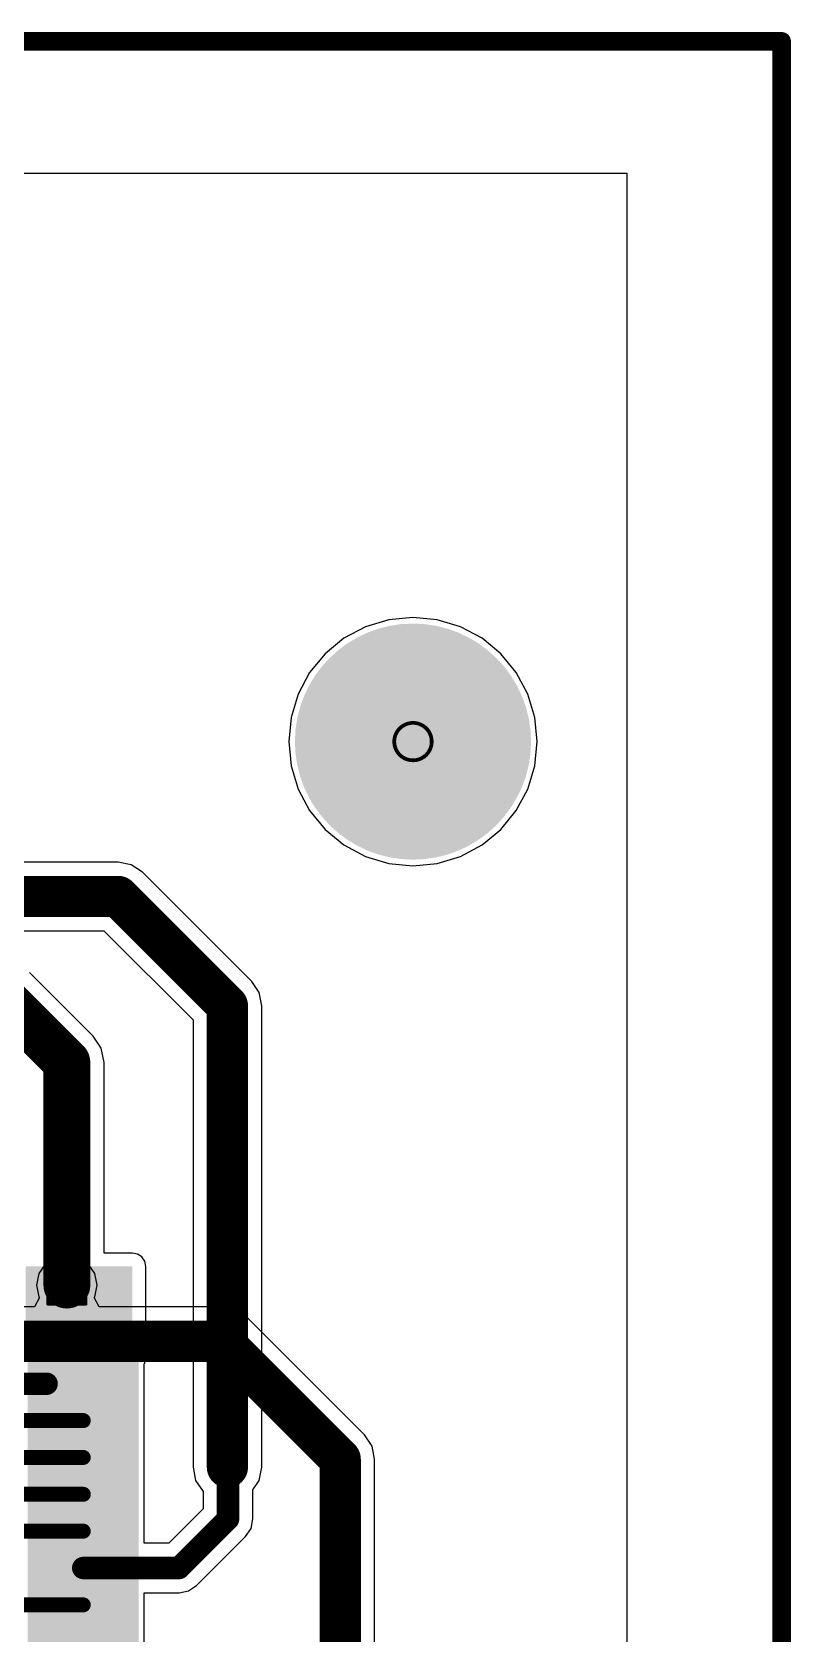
# Model space of a CAD drawing. Header units: millimetres. Extents: x -0.3 to 10.3, y -0.3 to 3.7.
# Drawn here: x 1.056 to 1.462, y 2.004 to 2.859 of the extents above; entities that cross this region are included whole.
import ezdxf

# ---------------------------------------------------------------- set-up
doc = ezdxf.new("R2010")
doc.units = ezdxf.units.MM
doc.header["$MEASUREMENT"] = 0
for name, color, linetype in [('BottomLayer', 5, 'Continuous'), ('BottomPaste', 16, 'Continuous'), ('BottomSolder', 6, 'Continuous'), ('DrillDrawing', 1, 'Continuous'), ('Mechanical2', 216, 'Continuous'), ('MultiLayer', 9, 'Continuous'), ('PadHoleLayer', 156, 'Continuous'), ('TopLayer', 1, 'Continuous'), ('TopSolder', 216, 'Continuous'), ('ViaHoleLayer', 16, 'Continuous')]:
    doc.layers.add(name, color=color, linetype=linetype)

# ---------------------------------------------------------------- blocks, each defined once
blk = doc.blocks.new('AFC01_S20FCC_00_B_1')
at = {"layer": 'BottomLayer'}
for points in [[(-0.21457, 0.02126), (-0.29331, 0.02126), (-0.29331, 0.08425), (-0.21457, 0.08425)], [(0.21457, 0.08425), (0.29331, 0.08425), (0.29331, 0.02126), (0.21457, 0.02126)], [(-0.1811, -0.07835), (-0.19291, -0.07835), (-0.19291, -0.02717), (-0.1811, -0.02717)], [(-0.16142, -0.07835), (-0.17323, -0.07835), (-0.17323, -0.02717), (-0.16142, -0.02717)], [(-0.14173, -0.07835), (-0.15354, -0.07835), (-0.15354, -0.02717), (-0.14173, -0.02717)], [(-0.12205, -0.07835), (-0.13386, -0.07835), (-0.13386, -0.02717), (-0.12205, -0.02717)], [(-0.10236, -0.07835), (-0.11417, -0.07835), (-0.11417, -0.02717), (-0.10236, -0.02717)], [(-0.08268, -0.07835), (-0.09449, -0.07835), (-0.09449, -0.02717), (-0.08268, -0.02717)], [(-0.06299, -0.07835), (-0.0748, -0.07835), (-0.0748, -0.02717), (-0.06299, -0.02717)], [(-0.04331, -0.07835), (-0.05512, -0.07835), (-0.05512, -0.02717), (-0.04331, -0.02717)], [(-0.02362, -0.07835), (-0.03543, -0.07835), (-0.03543, -0.02717), (-0.02362, -0.02717)], [(-0.00394, -0.07835), (-0.01575, -0.07835), (-0.01575, -0.02717), (-0.00394, -0.02717)], [(0.01575, -0.07835), (0.00394, -0.07835), (0.00394, -0.02717), (0.01575, -0.02717)], [(0.03543, -0.07835), (0.02362, -0.07835), (0.02362, -0.02717), (0.03543, -0.02717)], [(0.05512, -0.07835), (0.04331, -0.07835), (0.04331, -0.02717), (0.05512, -0.02717)], [(0.0748, -0.07835), (0.06299, -0.07835), (0.06299, -0.02717), (0.0748, -0.02717)], [(0.09449, -0.07835), (0.08268, -0.07835), (0.08268, -0.02717), (0.09449, -0.02717)], [(0.11417, -0.07835), (0.10236, -0.07835), (0.10236, -0.02717), (0.11417, -0.02717)], [(0.13386, -0.07835), (0.12205, -0.07835), (0.12205, -0.02717), (0.13386, -0.02717)], [(0.15354, -0.07835), (0.14173, -0.07835), (0.14173, -0.02717), (0.15354, -0.02717)], [(0.17323, -0.07835), (0.16142, -0.07835), (0.16142, -0.02717), (0.17323, -0.02717)], [(0.19291, -0.07835), (0.1811, -0.07835), (0.1811, -0.02717), (0.19291, -0.02717)]]:
    blk.add_hatch(color=5, dxfattribs=at).paths.add_polyline_path(points)
at = {"layer": 'BottomPaste'}
for points in [[(-0.21457, 0.02126), (-0.29331, 0.02126), (-0.29331, 0.08425), (-0.21457, 0.08425)], [(0.21457, 0.08425), (0.29331, 0.08425), (0.29331, 0.02126), (0.21457, 0.02126)], [(-0.1811, -0.07835), (-0.19291, -0.07835), (-0.19291, -0.02717), (-0.1811, -0.02717)], [(-0.16142, -0.07835), (-0.17323, -0.07835), (-0.17323, -0.02717), (-0.16142, -0.02717)], [(-0.14173, -0.07835), (-0.15354, -0.07835), (-0.15354, -0.02717), (-0.14173, -0.02717)], [(-0.12205, -0.07835), (-0.13386, -0.07835), (-0.13386, -0.02717), (-0.12205, -0.02717)], [(-0.10236, -0.07835), (-0.11417, -0.07835), (-0.11417, -0.02717), (-0.10236, -0.02717)], [(-0.08268, -0.07835), (-0.09449, -0.07835), (-0.09449, -0.02717), (-0.08268, -0.02717)], [(-0.06299, -0.07835), (-0.0748, -0.07835), (-0.0748, -0.02717), (-0.06299, -0.02717)], [(-0.04331, -0.07835), (-0.05512, -0.07835), (-0.05512, -0.02717), (-0.04331, -0.02717)], [(-0.02362, -0.07835), (-0.03543, -0.07835), (-0.03543, -0.02717), (-0.02362, -0.02717)], [(-0.00394, -0.07835), (-0.01575, -0.07835), (-0.01575, -0.02717), (-0.00394, -0.02717)], [(0.01575, -0.07835), (0.00394, -0.07835), (0.00394, -0.02717), (0.01575, -0.02717)], [(0.03543, -0.07835), (0.02362, -0.07835), (0.02362, -0.02717), (0.03543, -0.02717)], [(0.05512, -0.07835), (0.04331, -0.07835), (0.04331, -0.02717), (0.05512, -0.02717)], [(0.0748, -0.07835), (0.06299, -0.07835), (0.06299, -0.02717), (0.0748, -0.02717)], [(0.09449, -0.07835), (0.08268, -0.07835), (0.08268, -0.02717), (0.09449, -0.02717)], [(0.11417, -0.07835), (0.10236, -0.07835), (0.10236, -0.02717), (0.11417, -0.02717)], [(0.13386, -0.07835), (0.12205, -0.07835), (0.12205, -0.02717), (0.13386, -0.02717)], [(0.15354, -0.07835), (0.14173, -0.07835), (0.14173, -0.02717), (0.15354, -0.02717)], [(0.17323, -0.07835), (0.16142, -0.07835), (0.16142, -0.02717), (0.17323, -0.02717)], [(0.19291, -0.07835), (0.1811, -0.07835), (0.1811, -0.02717), (0.19291, -0.02717)]]:
    blk.add_hatch(color=16, dxfattribs=at).paths.add_polyline_path(points)
at = {"layer": 'BottomSolder'}
for points in [[(-0.21057, 0.01726), (-0.29731, 0.01726), (-0.29731, 0.08825), (-0.21057, 0.08825)], [(0.21057, 0.08825), (0.29731, 0.08825), (0.29731, 0.01726), (0.21057, 0.01726)], [(-0.1771, -0.08235), (-0.19691, -0.08235), (-0.19691, -0.02317), (-0.1771, -0.02317)], [(-0.15742, -0.08235), (-0.17723, -0.08235), (-0.17723, -0.02317), (-0.15742, -0.02317)], [(-0.13773, -0.08235), (-0.15754, -0.08235), (-0.15754, -0.02317), (-0.13773, -0.02317)], [(-0.11805, -0.08235), (-0.13786, -0.08235), (-0.13786, -0.02317), (-0.11805, -0.02317)], [(-0.09836, -0.08235), (-0.11817, -0.08235), (-0.11817, -0.02317), (-0.09836, -0.02317)], [(-0.07868, -0.08235), (-0.09849, -0.08235), (-0.09849, -0.02317), (-0.07868, -0.02317)], [(-0.05899, -0.08235), (-0.0788, -0.08235), (-0.0788, -0.02317), (-0.05899, -0.02317)], [(-0.03931, -0.08235), (-0.05912, -0.08235), (-0.05912, -0.02317), (-0.03931, -0.02317)], [(-0.01962, -0.08235), (-0.03943, -0.08235), (-0.03943, -0.02317), (-0.01962, -0.02317)], [(0.00006, -0.08235), (-0.01975, -0.08235), (-0.01975, -0.02317), (0.00006, -0.02317)], [(0.01975, -0.08235), (-0.00006, -0.08235), (-0.00006, -0.02317), (0.01975, -0.02317)], [(0.03943, -0.08235), (0.01962, -0.08235), (0.01962, -0.02317), (0.03943, -0.02317)], [(0.05912, -0.08235), (0.03931, -0.08235), (0.03931, -0.02317), (0.05912, -0.02317)], [(0.0788, -0.08235), (0.05899, -0.08235), (0.05899, -0.02317), (0.0788, -0.02317)], [(0.09849, -0.08235), (0.07868, -0.08235), (0.07868, -0.02317), (0.09849, -0.02317)], [(0.11817, -0.08235), (0.09836, -0.08235), (0.09836, -0.02317), (0.11817, -0.02317)], [(0.13786, -0.08235), (0.11805, -0.08235), (0.11805, -0.02317), (0.13786, -0.02317)], [(0.15754, -0.08235), (0.13773, -0.08235), (0.13773, -0.02317), (0.15754, -0.02317)], [(0.17723, -0.08235), (0.15742, -0.08235), (0.15742, -0.02317), (0.17723, -0.02317)], [(0.19691, -0.08235), (0.1771, -0.08235), (0.1771, -0.02317), (0.19691, -0.02317)]]:
    blk.add_hatch(color=6, dxfattribs=at).paths.add_polyline_path(points)

msp = doc.modelspace()

# ---------------------------------------------------------------- hatches: boundary and pattern name
at = {"layer": 'BottomLayer'}
h = msp.add_hatch(color=5, dxfattribs=at)
edge = h.paths.add_edge_path()
edge.add_arc((1.25984, 2.48032), 0.05906, 0, 360)
msp.add_hatch(color=5, dxfattribs=at).paths.add_polyline_path([(1.053, 2.151), (1.11, 2.151), (1.11, 2.2), (1.053, 2.2)])
h = msp.add_hatch(color=5, dxfattribs=at)
edge = h.paths.add_edge_path()
edge.add_arc((1.075, 2.19), 0.00886, 0, 360)
at = {"layer": 'BottomSolder'}
h = msp.add_hatch(color=6, dxfattribs=at)
edge = h.paths.add_edge_path()
edge.add_arc((1.25984, 2.48032), 0.06306, 0, 360)
h = msp.add_hatch(color=6, dxfattribs=at)
edge = h.paths.add_edge_path()
edge.add_arc((1.075, 2.19), 0.01286, 0, 360)
at = {"layer": 'MultiLayer'}
h = msp.add_hatch(color=9, dxfattribs=at)
edge = h.paths.add_edge_path()
edge.add_arc((1.25984, 2.48032), 0.05906, 0, 360)
at = {"layer": 'PadHoleLayer'}
h = msp.add_hatch(color=156, dxfattribs=at)
edge = h.paths.add_edge_path()
edge.add_arc((1.25984, 2.48032), 0.05906, 0, 360)
at = {"layer": 'TopLayer'}
h = msp.add_hatch(color=1, dxfattribs=at)
edge = h.paths.add_edge_path()
edge.add_arc((1.25984, 2.48032), 0.05906, 0, 360)
h = msp.add_hatch(color=1, dxfattribs=at)
edge = h.paths.add_edge_path()
edge.add_arc((1.075, 2.19), 0.00886, 0, 360)
at = {"layer": 'TopSolder'}
h = msp.add_hatch(color=216, dxfattribs=at)
edge = h.paths.add_edge_path()
edge.add_arc((1.25984, 2.48032), 0.06306, 0, 360)
h = msp.add_hatch(color=216, dxfattribs=at)
edge = h.paths.add_edge_path()
edge.add_arc((1.075, 2.19), 0.01286, 0, 360)
at = {"layer": 'ViaHoleLayer'}
h = msp.add_hatch(color=16, dxfattribs=at)
edge = h.paths.add_edge_path()
edge.add_arc((1.075, 2.19), 0.00591, 0, 360)

# ---------------------------------------------------------------- linework, layer by layer
at = {"layer": 'BottomLayer'}
for p, q in [((0.98619, 2.784), (1.374, 2.784)), ((1.374, 2.784), (1.374, -0.26)), ((1.23444, 2.54164), (1.22297, 2.5355)), ((1.24689, 2.54541), (1.23444, 2.54164)), ((1.25984, 2.54669), (1.24689, 2.54541)), ((1.27279, 2.54541), (1.25984, 2.54669)), ((1.28524, 2.54164), (1.27279, 2.54541)), ((1.29672, 2.5355), (1.28524, 2.54164)), ((1.22297, 2.5355), (1.21291, 2.52725)), ((1.30678, 2.52725), (1.29672, 2.5355)), ((1.21291, 2.52725), (1.20465, 2.51719)), ((1.31503, 2.51719), (1.30678, 2.52725)), ((1.20465, 2.51719), (1.19852, 2.50572)), ((1.32116, 2.50572), (1.31503, 2.51719)), ((1.19852, 2.50572), (1.19474, 2.49326)), ((1.32494, 2.49326), (1.32116, 2.50572)), ((1.19474, 2.49326), (1.19347, 2.48032)), ((1.32622, 2.48032), (1.32494, 2.49326)), ((1.19347, 2.48032), (1.19474, 2.46737)), ((1.32494, 2.46737), (1.32622, 2.48032)), ((1.19474, 2.46737), (1.19852, 2.45491)), ((1.32116, 2.45491), (1.32494, 2.46737)), ((1.19852, 2.45491), (1.20465, 2.44344)), ((1.31503, 2.44344), (1.32116, 2.45491)), ((1.20465, 2.44344), (1.21291, 2.43338)), ((1.30678, 2.43338), (1.31503, 2.44344)), ((1.21291, 2.43338), (1.22297, 2.42513)), ((1.29672, 2.42513), (1.30678, 2.43338)), ((1.22297, 2.42513), (1.23444, 2.41899)), ((1.28524, 2.41899), (1.29672, 2.42513)), ((1.10239, 2.41596), (1.03261, 2.41596)), ((1.10942, 2.41456), (1.10239, 2.41596)), ((1.11537, 2.41058), (1.10942, 2.41456)), ((1.23444, 2.41899), (1.24689, 2.41522)), ((1.24689, 2.41522), (1.25984, 2.41394)), ((1.25984, 2.41394), (1.27279, 2.41522)), ((1.27279, 2.41522), (1.28524, 2.41899)), ((1.17371, 2.35224), (1.11537, 2.41058)), ((0.93131, 2.37925), (1.09479, 2.37925)), ((1.09479, 2.37925), (1.14238, 2.33166)), ((1.08906, 2.32306), (1.05506, 2.35706)), ((1.17769, 2.34629), (1.17371, 2.35224)), ((1.17909, 2.33926), (1.17769, 2.34629)), ((1.17909, 2.09274), (1.17909, 2.33926)), ((1.14238, 2.33166), (1.14238, 2.09274)), ((1.09337, 2.31661), (1.08906, 2.32306)), ((1.09488, 2.309), (1.09337, 2.31661)), ((1.09488, 2.20714), (1.09488, 2.309)), ((1.11, 2.20714), (1.09488, 2.20714)), ((1.11273, 2.20659), (1.11, 2.20714)), ((1.11505, 2.20505), (1.11273, 2.20659)), ((1.11659, 2.20273), (1.11505, 2.20505)), ((1.11714, 2.2), (1.11659, 2.20273)), ((1.11714, 2.151), (1.11714, 2.2)), ((1.11633, 2.14788), (1.11659, 2.14827)), ((1.11633, 2.10473), (1.11633, 2.14788)), ((1.11659, 2.14827), (1.11714, 2.151)), ((1.11633, 2.05215), (1.11633, 2.10473)), ((1.14238, 2.09274), (1.14378, 2.08571)), ((1.17769, 2.08571), (1.17909, 2.09274)), ((1.14378, 2.08571), (1.14776, 2.07976)), ((1.14776, 2.07976), (1.14784, 2.07971)), ((1.14784, 2.07971), (1.14784, 2.07058)), ((1.17434, 2.0807), (1.17769, 2.08571)), ((1.17434, 2.06509), (1.17434, 2.0807)), ((1.14784, 2.07058), (1.12941, 2.05215)), ((1.17334, 2.06002), (1.17434, 2.06509)), ((1.14427, 2.02953), (1.17046, 2.05572)), ((1.17046, 2.05572), (1.17334, 2.06002)), ((1.12941, 2.05215), (1.11633, 2.05215)), ((1.13997, 2.02665), (1.14427, 2.02953)), ((1.11633, 1.98662), (1.11633, 2.02564)), ((1.11633, 2.02564), (1.1349, 2.02564)), ((1.1349, 2.02564), (1.13997, 2.02665))]:
    msp.add_line(p, q, dxfattribs=at)
for points, const_width in [([(0.98185, 2.39761), (1.10239, 2.39761)], 0.022), ([(1.10239, 2.39761), (1.16074, 2.33926)], 0.022), ([(1.041, 2.343), (1.075, 2.309)], 0.025), ([(1.16074, 2.09274), (1.16074, 2.33926)], 0.022), ([(1.075, 2.19), (1.075, 2.309)], 0.025), ([(1.04668, 2.13732), (1.06417, 2.13732)], 0.012), ([(1.00736, 2.11764), (1.08374, 2.11764)], 0.008), ([(1.08374, 2.11764), (1.08376, 2.11764)], 0.008), ([(0.74705, 2.09795), (1.08374, 2.09795)], 0.008), ([(1.08374, 2.09795), (1.08376, 2.09795)], 0.008), ([(1.16074, 2.09274), (1.16109, 2.09238)], 0.012), ([(1.16109, 2.06509), (1.16109, 2.09238)], 0.012), ([(0.71773, 2.07827), (1.08376, 2.07827)], 0.008), ([(1.1349, 2.0389), (1.16109, 2.06509)], 0.012), ([(0.69242, 2.05858), (1.08376, 2.05858)], 0.008), ([(1.08376, 2.0389), (1.1349, 2.0389)], 0.012), ([(0.86579, 2.01921), (1.08376, 2.01921)], 0.008)]:
    msp.add_lwpolyline(points, dxfattribs=dict(at, const_width=const_width))
for points, const_width in [([(1.09689, 2.39761, 1), (1.10789, 2.39761, 1)], 0.011), ([(1.09689, 2.39761, 1), (1.10789, 2.39761, 1)], 0.011), ([(1.15524, 2.33926, 1), (1.16624, 2.33926, 1)], 0.011), ([(1.15524, 2.33926, 1), (1.16624, 2.33926, 1)], 0.011), ([(1.06875, 2.309, 1), (1.08125, 2.309, 1)], 0.0125), ([(1.06875, 2.309, 1), (1.08125, 2.309, 1)], 0.0125), ([(1.06875, 2.19, 1), (1.08125, 2.19, 1)], 0.0125), ([(1.06117, 2.13732, 1), (1.06717, 2.13732, 1)], 0.006), ([(1.08174, 2.11764, 1), (1.08574, 2.11764, 1)], 0.004), ([(1.08174, 2.11764, 1), (1.08574, 2.11764, 1)], 0.004), ([(1.08176, 2.11764, 1), (1.08576, 2.11764, 1)], 0.004), ([(1.08174, 2.09795, 1), (1.08574, 2.09795, 1)], 0.004), ([(1.08174, 2.09795, 1), (1.08574, 2.09795, 1)], 0.004), ([(1.08176, 2.09795, 1), (1.08576, 2.09795, 1)], 0.004), ([(1.15524, 2.09274, 1), (1.16624, 2.09274, 1)], 0.011), ([(1.15774, 2.09274, 1), (1.16374, 2.09274, 1)], 0.006), ([(1.15809, 2.09238, 1), (1.16409, 2.09238, 1)], 0.006), ([(1.15809, 2.09238, 1), (1.16409, 2.09238, 1)], 0.006), ([(1.08176, 2.07827, 1), (1.08576, 2.07827, 1)], 0.004), ([(1.15809, 2.06509, 1), (1.16409, 2.06509, 1)], 0.006), ([(1.15809, 2.06509, 1), (1.16409, 2.06509, 1)], 0.006), ([(1.08176, 2.05858, 1), (1.08576, 2.05858, 1)], 0.004), ([(1.08076, 2.0389, 1), (1.08676, 2.0389, 1)], 0.006), ([(1.1319, 2.0389, 1), (1.1379, 2.0389, 1)], 0.006), ([(1.1319, 2.0389, 1), (1.1379, 2.0389, 1)], 0.006), ([(1.08176, 2.01921, 1), (1.08576, 2.01921, 1)], 0.004)]:
    msp.add_lwpolyline(points, format="xyb", close=True, dxfattribs=dict(at, const_width=const_width))
at = {"layer": 'DrillDrawing'}
for points, const_width in [([(1.26984, 2.48032, 1), (1.24984, 2.48032, 1)], 0.002), ([(1.24934, 2.48032, 1), (1.25034, 2.48032, 1)], 0.001), ([(1.26934, 2.48032, 1), (1.27034, 2.48032, 1)], 0.001), ([(1.0645, 2.2, 1), (1.0655, 2.2, 1)], 0.001), ([(1.0645, 2.2, 1), (1.0655, 2.2, 1)], 0.001), ([(1.0845, 2.2, 1), (1.0855, 2.2, 1)], 0.001), ([(1.0845, 2.2, 1), (1.0855, 2.2, 1)], 0.001), ([(1.0645, 2.18, 1), (1.0655, 2.18, 1)], 0.001), ([(1.0645, 2.18, 1), (1.0655, 2.18, 1)], 0.001), ([(1.0845, 2.18, 1), (1.0855, 2.18, 1)], 0.001), ([(1.0845, 2.18, 1), (1.0855, 2.18, 1)], 0.001)]:
    msp.add_lwpolyline(points, format="xyb", close=True, dxfattribs=dict(at, const_width=const_width))
at = {"layer": 'DrillDrawing', "const_width": 0.002}
for points in [[(1.065, 2.2), (1.085, 2.2)], [(1.065, 2.18), (1.065, 2.2)], [(1.085, 2.18), (1.085, 2.2)], [(1.065, 2.18), (1.085, 2.18)]]:
    msp.add_lwpolyline(points, dxfattribs=at)
at = {"layer": 'Mechanical2', "const_width": 0.01}
for points in [[(-0.19685, 2.85433), (1.45669, 2.85433)], [(1.45669, -0.33465), (1.45669, 2.85433)]]:
    msp.add_lwpolyline(points, dxfattribs=at)
at = {"layer": 'Mechanical2', "const_width": 0.005}
msp.add_lwpolyline([(1.45419, 2.85433, 1), (1.45919, 2.85433, 1)], format="xyb", close=True, dxfattribs=at)
msp.add_lwpolyline([(1.45419, 2.85433, 1), (1.45919, 2.85433, 1)], format="xyb", close=True, dxfattribs=at)
at = {"layer": 'TopLayer'}
for p, q in [((-0.112, 2.784), (1.374, 2.784)), ((1.374, 2.784), (1.374, -0.05175)), ((1.23444, 2.54164), (1.22297, 2.5355)), ((1.24689, 2.54541), (1.23444, 2.54164)), ((1.25984, 2.54669), (1.24689, 2.54541)), ((1.27279, 2.54541), (1.25984, 2.54669)), ((1.28524, 2.54164), (1.27279, 2.54541)), ((1.29672, 2.5355), (1.28524, 2.54164)), ((1.22297, 2.5355), (1.21291, 2.52725)), ((1.30678, 2.52725), (1.29672, 2.5355)), ((1.21291, 2.52725), (1.20465, 2.51719)), ((1.31503, 2.51719), (1.30678, 2.52725)), ((1.20465, 2.51719), (1.19852, 2.50572)), ((1.32116, 2.50572), (1.31503, 2.51719)), ((1.19852, 2.50572), (1.19474, 2.49326)), ((1.32494, 2.49326), (1.32116, 2.50572)), ((1.19474, 2.49326), (1.19347, 2.48032)), ((1.32622, 2.48032), (1.32494, 2.49326)), ((1.19347, 2.48032), (1.19474, 2.46737)), ((1.32494, 2.46737), (1.32622, 2.48032)), ((1.19474, 2.46737), (1.19852, 2.45491)), ((1.32116, 2.45491), (1.32494, 2.46737)), ((1.19852, 2.45491), (1.20465, 2.44344)), ((1.31503, 2.44344), (1.32116, 2.45491)), ((1.20465, 2.44344), (1.21291, 2.43338)), ((1.30678, 2.43338), (1.31503, 2.44344)), ((1.21291, 2.43338), (1.22297, 2.42513)), ((1.29672, 2.42513), (1.30678, 2.43338)), ((1.22297, 2.42513), (1.23444, 2.41899)), ((1.28524, 2.41899), (1.29672, 2.42513)), ((1.23444, 2.41899), (1.24689, 2.41522)), ((1.24689, 2.41522), (1.25984, 2.41394)), ((1.25984, 2.41394), (1.27279, 2.41522)), ((1.27279, 2.41522), (1.28524, 2.41899)), ((1.06357, 2.20143), (1.06006, 2.19619)), ((1.06881, 2.20494), (1.06357, 2.20143)), ((1.075, 2.20617), (1.06881, 2.20494)), ((1.08119, 2.20494), (1.075, 2.20617)), ((1.08643, 2.20143), (1.08119, 2.20494)), ((1.08994, 2.19619), (1.08643, 2.20143)), ((1.06006, 2.19619), (1.05883, 2.19)), ((1.09117, 2.19), (1.08994, 2.19619)), ((1.06037, 2.18335), (1.0577, 2.17835)), ((1.05883, 2.19), (1.06006, 2.18381)), ((1.06006, 2.18381), (1.06037, 2.18335)), ((1.08963, 2.18335), (1.08994, 2.18381)), ((1.0923, 2.17835), (1.08963, 2.18335)), ((1.08994, 2.18381), (1.09117, 2.19)), ((1.0577, 2.17835), (1.024, 2.17835)), ((1.158, 2.17835), (1.0923, 2.17835)), ((1.16502, 2.17696), (1.158, 2.17835)), ((1.17098, 2.17298), (1.16502, 2.17696)), ((1.23398, 2.10998), (1.17098, 2.17298)), ((1.23796, 2.10402), (1.23398, 2.10998)), ((1.23935, 2.097), (1.23796, 2.10402)), ((1.23935, 1.65751), (1.23935, 2.097))]:
    msp.add_line(p, q, dxfattribs=at)
at = {"layer": 'TopLayer', "const_width": 0.022}
for points in [[(1.024, 2.16), (1.158, 2.16)], [(1.158, 2.16), (1.221, 2.097)], [(1.221, 1.65751), (1.221, 2.097)]]:
    msp.add_lwpolyline(points, dxfattribs=at)
at = {"layer": 'TopLayer', "const_width": 0.011}
for points in [[(1.1525, 2.16, 1), (1.1635, 2.16, 1)], [(1.1525, 2.16, 1), (1.1635, 2.16, 1)], [(1.2155, 2.097, 1), (1.2265, 2.097, 1)], [(1.2155, 2.097, 1), (1.2265, 2.097, 1)]]:
    msp.add_lwpolyline(points, format="xyb", close=True, dxfattribs=at)

# ---------------------------------------------------------------- block references
at = {"rotation": 90}
msp.add_blockref('AFC01_S20FCC_00_B_1', (1.03098, 1.97), dxfattribs=at)

doc.saveas('drawing.dxf')
